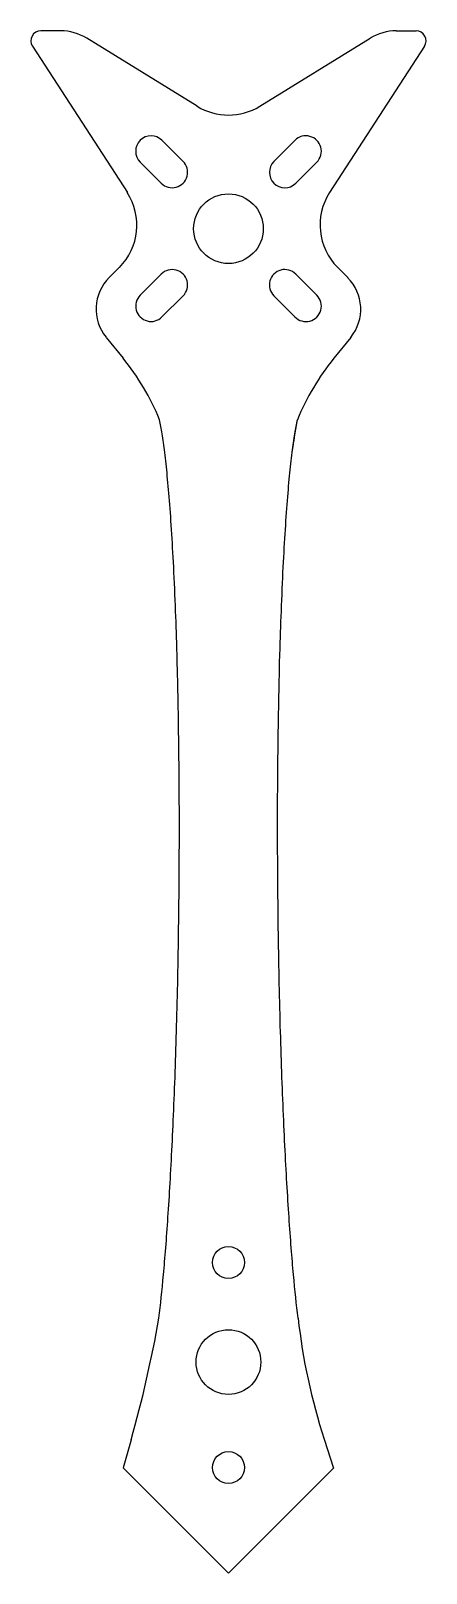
# Model space of a CAD drawing. Header units: millimetres. Extents: x -18 to 21, y -75 to 80.
import ezdxf

# ---------------------------------------------------------------- set-up
doc = ezdxf.new("R2010")
doc.units = ezdxf.units.MM
doc.layers.get('0').update_dxf_attribs({"linetype": 'CONTINUOUS'})

msp = doc.modelspace()

# ---------------------------------------------------------------- linework, layer by layer
for p, q in [((-15.46, 79.69), (-17.46, 79.69)), ((18.26, 79.69), (20.26, 79.69)), ((-18.3, 78.14), (-8.76, 63.44)), ((-1.74, 72.12), (-12.83, 78.95)), ((4.55, 72.12), (15.64, 78.95)), ((21.1, 78.14), (11.56, 63.43)), ((-9.55, 55.93), (-10.58, 54.91)), ((12.35, 55.93), (13.38, 54.9)), ((-10.89, 48.89), (-9.19, 46.79)), ((13.69, 48.89), (11.99, 46.79)), ((-8.38, -61.87), (-9.18, -64.69)), ((11.01, -61.81), (11.95, -64.72)), ((-9.18, -64.69), (-7.1, -66.76)), ((11.95, -64.72), (9.79, -66.89)), ((-7.1, -66.76), (1.4, -75.27)), ((1.4, -75.27), (9.79, -66.89))]:
    msp.add_line(p, q)
for points in [[(-5.28, 68.69, 1), (-7.47, 66.5), (-5.35, 64.38, 1), (-3.16, 66.57)], [(5.97, 66.57, 1), (8.16, 64.37), (10.28, 66.49, 1), (8.09, 68.69)], [(-5.35, 55.25), (-7.47, 53.13, 1), (-5.28, 50.94), (-3.16, 53.06, 1)], [(8.08, 50.94, 1), (10.28, 53.13), (8.16, 55.25, 1), (5.96, 53.06)]]:
    msp.add_lwpolyline(points, format="xyb", close=True)
for centre, radius in [((1.4, 59.81), 3.5), ((1.4, -44.06), 1.6), ((1.4, -54.06), 3.25), ((1.4, -64.66), 1.6)]:
    msp.add_circle(centre, radius)
for centre, radius, start, end in [((-17.46, 78.69), 1, 90, 212.9558), ((-15.46, 74.69), 5, 58.3757, 90), ((18.26, 74.69), 5, 90, 121.6243), ((20.26, 78.69), 1, -32.9558, 90), ((1.4, 77.22), 6, 238.3757, 301.6243), ((-13.8, 60.17), 6, -45.0146, 32.9558), ((16.6, 60.17), 6, 147.0442, 224.9158), ((-7.4, 51.73), 4.5, 134.9854, 219.03), ((10.19, 51.72), 4.5, -38.9888, 44.9158), ((-28.61, 31.05), 25, 22.5059, 39.03), ((31.42, 31.06), 25, 141.0112, 157.5131), ((-127.93, -28.1), 124.23, 344.2288, 350.0171), ((70, -42.74), 61.99, 186.3887, 197.9153)]:
    msp.add_arc(centre, radius, start, end)
for points, weights in [([(-5.58, -49.64), (1.4, 7.88), (-5.52, 40.62)], [1, 0.408450704225, 1]), ([(8.39, -49.64), (1.4, 7.88), (8.32, 40.62)], [1, 0.408450704225, 1]), ([(7.81, 37.41), (8.06, 39.05), (8.32, 40.62)], [1, 0.999640572774, 1])]:
    msp.add_rational_spline(points, weights, degree=2)

doc.saveas('drawing.dxf')
